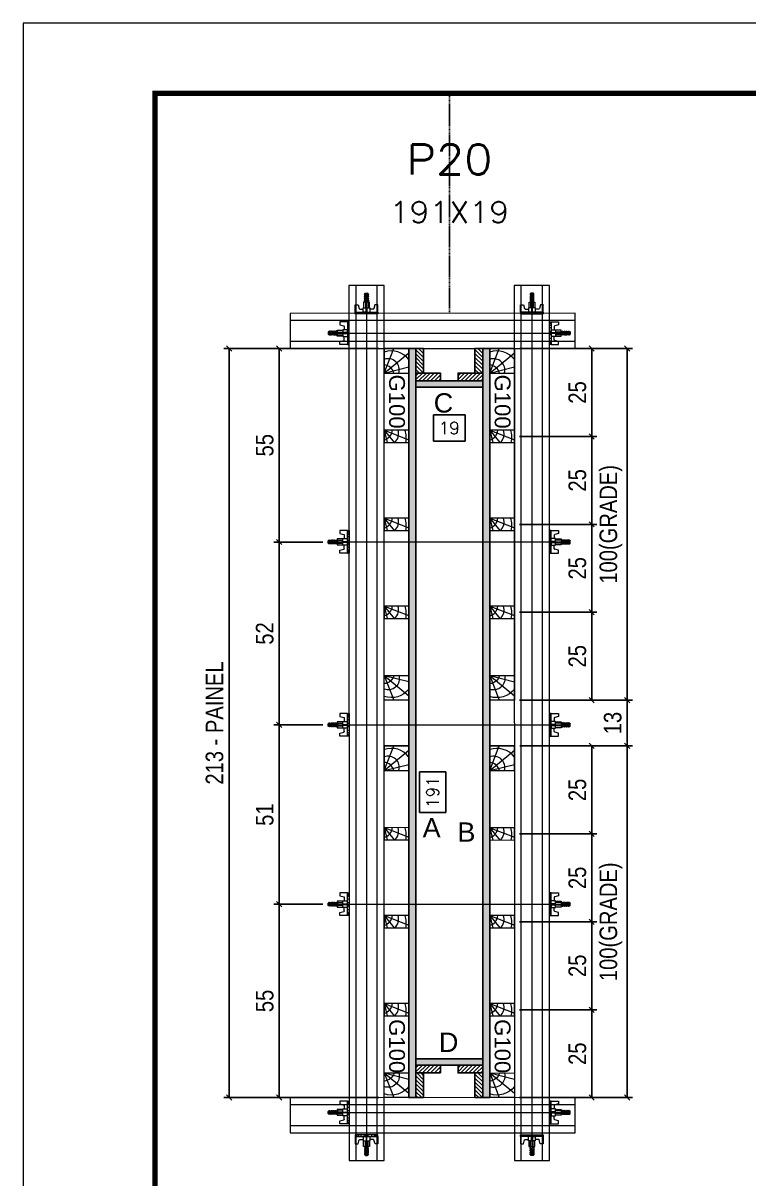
# Model space of a CAD drawing. Header units: millimetres. Extents: x 787 to 8287, y -592 to 17063.
# Drawn here: x 1425 to 1838, y 5544 to 6201 of the extents above; entities that cross this region are included whole.
import ezdxf
from ezdxf.enums import TextEntityAlignment as Align

# ---------------------------------------------------------------- set-up
doc = ezdxf.new("R2010")
doc.units = ezdxf.units.MM
doc.linetypes.add('DASHED', pattern=[0.75, 0.5, -0.25])
doc.linetypes.add('HIDDEN', pattern=[0.375, 0.25, -0.125])
for name, color, linetype in [('CHAPA', 1, 'Continuous'), ('Cota Seção (2x)', 241, 'Continuous'), ('SARRAFO', 251, 'Continuous'), ('Texto de Titulo', 7, 'Continuous'), ('Texto Qtd Sarr', 242, 'Continuous'), ('TEXTO_GERAL', 7, 'Continuous')]:
    doc.layers.add(name, color=color, linetype=linetype)
for name, color, linetype, lineweight in [('Folhas', 255, 'Continuous', 9), ('Hachura', 251, 'Continuous', 9), ('Madeira', 126, 'Continuous', 18), ('Perfil Metálico', 224, 'Continuous', 18), ('SARRAFO DE PRESSAO', 251, 'DASHED', 9), ('Texto Seção', 7, 'Continuous', 15)]:
    doc.layers.add(name, color=color, linetype=linetype, lineweight=lineweight)
doc.styles.add('ARIAL', font='arial.ttf')
doc.styles.add('COTA TECNICA 2X', font='techl___.ttf', dxfattribs={"height": 10})
doc.styles.add('ROMANS', font='romans.shx')
doc.styles.add('SANSSERIF', font='sas_____.pfb')
doc.dimstyles.new('SECAO PILAR', dxfattribs={"dimtxt": 10, "dimasz": 3, "dimexe": 3, "dimexo": 3, "dimgap": 3, "dimtad": 1, "dimdec": 1, "dimlfac": 0.5, "dimzin": 12, "dimdsep": 46, "dimtxsty": 'COTA TECNICA 2X', "dimblk1": 'OBLIQUE', "dimblk2": 'OBLIQUE', "dimsah": 1, "dimcen": 0.9, "dimclrd": 256, "dimclre": 256, "dimclrt": 256, "dimadec": 1, "dimazin": 3, "dimtfac": 1, "dimtdec": 1, "dimtmove": 0, "dimatfit": 3, "dimfxl": 0, "dimtolj": 1, "dimtzin": 12, "dimarcsym": 0})
doc.dimstyles.new('SECÇÃO 2', dxfattribs={"dimtxt": 7, "dimasz": 6, "dimexe": 0.18, "dimexo": 2, "dimgap": -4, "dimtad": 3, "dimdec": 1, "dimlfac": 0.5, "dimzin": 12, "dimdsep": 46, "dimtxsty": 'ROMANS', "dimblk": 'ARCHTICK', "dimcen": 0.09, "dimse1": 1, "dimse2": 1, "dimsd1": 1, "dimsd2": 1, "dimclrd": 180, "dimclre": 5, "dimclrt": 1, "dimadec": 0, "dimazin": 3, "dimtfac": 1, "dimtdec": 1, "dimtofl": 0, "dimtmove": 0, "dimatfit": 3, "dimldrblk": 'ARCHTICK', "dimfxl": 0, "dimtolj": 1, "dimtzin": 0, "dimarcsym": 0})
pattern_1 = [(135, (-21242.7318, 15140.2134), (-1.12253202, -1.12253202), [])]

# ---------------------------------------------------------------- blocks, each defined once
blk = doc.blocks.new('9999999999')
at = {"layer": 'Folhas'}
blk.add_lwpolyline([(98138.98, 34190.21), (99623.98, 34190.21), (99623.98, 35240.21), (98138.98, 35240.21)], close=True, dxfattribs=at)
at = {"layer": 'Folhas', "color": 30, "const_width": 3}
blk.add_lwpolyline([(98213.98, 34230.21), (99583.98, 34230.21), (99583.98, 35200.21), (98213.98, 35200.21)], close=True, dxfattribs=at)
blk = doc.blocks.new('*D92')
at = {"layer": 'Cota Seção (2x)', "color": 180, "lineweight": -2}
for p, q in [((1676.64, 5978.58), (1658.64, 5978.58)), ((1658.64, 5978.58), (1658.64, 5963.58)), ((1676.64, 5963.58), (1676.64, 5978.58)), ((1658.64, 5963.58), (1676.64, 5963.58))]:
    blk.add_line(p, q, dxfattribs=at)
at = {"layer": 'Defpoints', "color": 0}
for p in [(1648.68, 5976.94), (1686.68, 5976.94), (1648.68, 5959.58)]:
    blk.add_point(p, dxfattribs=at)
at = {"layer": 'Cota Seção (2x)', "color": 1, "insert": (1667.64, 5971.08), "char_height": 7, "attachment_point": 5, "style": 'ROMANS'}
blk.add_mtext('\\A1;19', dxfattribs=at)
blk = doc.blocks.new('_ArchTick')
at = {"color": 0, "linetype": 'ByBlock', "const_width": 0.15}
blk.add_lwpolyline([(-0.5, -0.5), (0.5, 0.5)], dxfattribs=at)
blk = doc.blocks.new('*D93')
at = {"layer": 'Cota Seção (2x)', "color": 180, "lineweight": -2}
for p, q in [((1665.71, 5775.46), (1650.71, 5775.46)), ((1650.71, 5775.46), (1650.71, 5752.46)), ((1665.71, 5752.46), (1665.71, 5775.46)), ((1650.71, 5752.46), (1665.71, 5752.46))]:
    blk.add_line(p, q, dxfattribs=at)
at = {"layer": 'Defpoints', "color": 0}
for p in [(1648.68, 5994.26), (1648.68, 5612.26), (1669.71, 5612.26)]:
    blk.add_point(p, dxfattribs=at)
at = {"layer": 'Cota Seção (2x)', "color": 1, "insert": (1658.21, 5763.96), "char_height": 7, "attachment_point": 5, "rotation": 90, "style": 'ROMANS'}
blk.add_mtext('\\A1;191', dxfattribs=at)
blk = doc.blocks.new('_Oblique')
at = {"color": 0, "linetype": 'ByBlock', "lineweight": -2}
blk.add_line((-0.5, -0.5), (0.5, 0.5), dxfattribs=at)
blk = doc.blocks.new('*D94')
at = {"layer": 'Cota Seção (2x)', "lineweight": -2}
for p, q in [((1627.69, 6016.26), (1539.52, 6016.26)), ((1542.52, 6016.26), (1542.52, 5590.26)), ((1627.73, 5590.26), (1539.52, 5590.26))]:
    blk.add_line(p, q, dxfattribs=at)
at = {"layer": 'Defpoints', "color": 0}
for p in [(1630.69, 6016.26), (1542.52, 5590.26), (1630.73, 5590.26)]:
    blk.add_point(p, dxfattribs=at)
at = {"layer": 'Cota Seção (2x)', "lineweight": -2, "xscale": 3, "yscale": 3, "zscale": 3}
for p, rotation in [((1542.52, 6016.26), 90), ((1542.52, 5590.26), 270)]:
    blk.add_blockref('_Oblique', p, dxfattribs=dict(at, rotation=rotation))
at = {"layer": 'Cota Seção (2x)', "insert": (1534.3, 5803.26), "char_height": 10, "attachment_point": 5, "rotation": 90, "style": 'COTA TECNICA 2X'}
blk.add_mtext('\\A1;213 - PAINEL', dxfattribs=at)
blk = doc.blocks.new('*D95')
at = {"layer": 'Cota Seção (2x)', "lineweight": -2}
for p, q in [((1627.68, 6016.26), (1567.94, 6016.26)), ((1570.94, 6016.26), (1570.94, 5906.19)), ((1595.91, 5906.19), (1567.94, 5906.19))]:
    blk.add_line(p, q, dxfattribs=at)
at = {"layer": 'Defpoints', "color": 0}
for p in [(1630.68, 6016.26), (1570.94, 5906.19), (1598.91, 5906.19)]:
    blk.add_point(p, dxfattribs=at)
at = {"layer": 'Cota Seção (2x)', "lineweight": -2, "xscale": 3, "yscale": 3, "zscale": 3}
for p, rotation in [((1570.94, 6016.26), 90), ((1570.94, 5906.19), 270)]:
    blk.add_blockref('_Oblique', p, dxfattribs=dict(at, rotation=rotation))
at = {"layer": 'Cota Seção (2x)', "insert": (1562.83, 5961.23), "char_height": 10, "attachment_point": 5, "rotation": 90, "style": 'COTA TECNICA 2X'}
blk.add_mtext('\\A1;55', dxfattribs=at)
blk = doc.blocks.new('*D96')
at = {"layer": 'Cota Seção (2x)', "lineweight": -2}
for p, q in [((1595.91, 5700.19), (1567.94, 5700.19)), ((1570.94, 5700.19), (1570.94, 5590.26)), ((1627.68, 5590.26), (1567.94, 5590.26))]:
    blk.add_line(p, q, dxfattribs=at)
at = {"layer": 'Defpoints', "color": 0}
for p in [(1598.91, 5700.19), (1570.94, 5590.26), (1630.68, 5590.26)]:
    blk.add_point(p, dxfattribs=at)
at = {"layer": 'Cota Seção (2x)', "lineweight": -2, "xscale": 3, "yscale": 3, "zscale": 3}
for p, rotation in [((1570.94, 5700.19), 90), ((1570.94, 5590.26), 270)]:
    blk.add_blockref('_Oblique', p, dxfattribs=dict(at, rotation=rotation))
at = {"layer": 'Cota Seção (2x)', "insert": (1562.83, 5645.23), "char_height": 10, "attachment_point": 5, "rotation": 90, "style": 'COTA TECNICA 2X'}
blk.add_mtext('\\A1;55', dxfattribs=at)
blk = doc.blocks.new('titulo1')
at = {"layer": 'Defpoints', "color": 252, "linetype": 'HIDDEN', "ltscale": 2}
blk.add_line((0, 0), (0, 125), dxfattribs=at)
at = {"layer": 'Defpoints', "style": 'ROMANS', "oblique": 15}
blk.add_attdef('FOLHA', text='', height=10, dxfattribs=at).set_placement((0, 15.58), align=Align.MIDDLE_CENTER)
at = {"layer": 'Texto Qtd Sarr', "color": 3, "style": 'ROMANS', "oblique": 15}
for tag, height, p in [('TITULO', 17, (0, 71.45)), ('SEÇÃO', 12, (0, 41.55))]:
    blk.add_attdef(tag, text='', height=height, dxfattribs=at).set_placement(p, align=Align.MIDDLE_CENTER)
blk = doc.blocks.new('C')
at = {"layer": 'Hachura', "color": 0}
for p, q in [((0, 3.22), (0, -3.22)), ((0.45, 3.22), (0, 3.22)), ((0.46, 3.16), (0, 3.16)), ((0.46, 3.05), (0, 3.05)), ((0.46, 2.88), (0, 2.88)), ((0, 2.75), (0, -1.16)), ((0.46, 2.65), (0, 2.65)), ((0.46, 2.23), (0, 2.23)), ((0.46, 1.51), (0, 1.51)), ((0.39, 0.49), (0.17, 0.49)), ((0.45, -3.23), (0.45, 3.22)), ((0.45, 3.22), (2.58, 3.22)), ((1.74, 0.97), (0.45, 0.97)), ((1.45, 0.1), (0.45, 0.1)), ((1.35, 1.94), (1.35, 0.96)), ((2.58, 2.39), (1.47, 2.09)), ((1.74, -0.97), (1.74, 0.97)), ((1.74, 0.97), (1.74, 0.84)), ((1.74, 0.97), (1.74, 0.84)), ((1.74, 0.84), (3.35, 0.84)), ((3.35, 0.45), (1.74, 0.45)), ((2.58, 3.22), (2.58, 2.39)), ((3.32, 0.84), (3.32, -0.84)), ((3.35, 0.84), (3.35, -0.84)), ((3.68, 0.45), (3.35, 0.45)), ((3.84, -0.52), (3.35, 0.45)), ((3.35, 0.06), (3.67, -0.57)), ((3.68, 0.45), (4.16, -0.52)), ((3.72, 0.5), (4.25, -0.57)), ((4.37, -0.55), (3.83, 0.53)), ((4.15, 0.45), (3.93, 0.45)), ((4.42, -0.52), (3.93, 0.45)), ((4.15, 0.45), (4.26, 0.45)), ((4.26, 0.45), (4.74, -0.52)), ((4.3, 0.5), (4.83, -0.57)), ((4.95, -0.55), (4.41, 0.53)), ((4.51, 0.45), (4.84, 0.45)), ((5, -0.52), (4.51, 0.45)), ((4.84, 0.45), (5.32, -0.52)), ((4.88, 0.5), (5.41, -0.57)), ((5.53, -0.55), (4.99, 0.53)), ((5.58, -0.52), (5.09, 0.45)), ((5.42, 0.45), (5.09, 0.45)), ((5.58, -0.52), (5.09, 0.45)), ((5.42, 0.45), (5.74, -0.19)), ((5.46, 0.5), (5.74, -0.07)), ((5.74, 0.19), (5.57, 0.53)), ((5.74, 0.32), (5.68, 0.45)), ((5.68, 0.45), (5.74, 0.45)), ((5.74, 0.45), (5.9, 0.29)), ((5.74, 0.45), (5.74, -0.52)), ((5.9, -0.36), (5.9, 0.29)), ((0.45, 0), (0, 0)), ((0.46, -1.52), (0, -1.52)), ((0.46, -2.23), (0, -2.23)), ((0.46, -2.65), (0, -2.65)), ((0.46, -2.88), (0, -2.88)), ((0.46, -3.05), (0, -3.05)), ((0.46, -3.16), (0, -3.16)), ((0, -3.22), (2.57, -3.22)), ((0.08, -0.48), (0.29, -0.48)), ((0.29, -0.48), (0.4, -0.48)), ((0.45, 0), (0.45, -0.97)), ((0.45, -0.16), (1.45, -0.16)), ((0.45, -0.65), (0.45, -0.32)), ((0.45, -3.23), (0.45, -0.65)), ((0.45, -0.97), (1.74, -0.97)), ((1.35, -1.94), (1.35, -0.97)), ((2.58, -2.39), (1.47, -2.1)), ((3.35, -0.32), (1.74, -0.32)), ((3.35, -0.84), (1.74, -0.84)), ((2.58, -3.23), (2.58, -2.39)), ((3.35, -0.07), (3.58, -0.52)), ((3.35, -0.52), (3.58, -0.52)), ((3.84, -0.52), (4.16, -0.52)), ((4.42, -0.52), (4.74, -0.52)), ((4.63, -0.52), (4.74, -0.52)), ((5, -0.52), (5.32, -0.52)), ((5.58, -0.52), (5.74, -0.52)), ((5.74, -0.52), (5.9, -0.36)), ((5.74, -0.52), (5.74, -0.52))]:
    blk.add_line(p, q, dxfattribs=at)
for centre, radius, start, end in [((1.52, 1.94), 0.161, 104.7436, 180), ((1.44, -0.03), 0.129, 272.695, 87.305), ((3.81, 0.39), 0.143, 25.5688, 154.4312), ((4.39, 0.39), 0.143, 25.5688, 154.4312), ((4.97, 0.39), 0.143, 25.5688, 154.4312), ((5.55, 0.39), 0.143, 25.5688, 154.4312), ((0.17, -0.37), 0.174, 221.744, 317.8592), ((1.52, -1.94), 0.161, 180, 255.2564), ((3.71, -0.4), 0.174, 222.1408, 318.256), ((4.29, -0.4), 0.174, 222.1408, 318.256), ((4.87, -0.4), 0.174, 222.1408, 318.256), ((5.45, -0.4), 0.174, 222.1408, 318.256), ((5.61, -0.4), 0.174, 317.8592, 318.256)]:
    blk.add_arc(centre, radius, start, end, dxfattribs=at)
blk = doc.blocks.new('*D1144')
at = {"layer": 'Cota Seção (2x)', "lineweight": -2}
for p, q in [((1595.91, 5802.19), (1567.94, 5802.19)), ((1570.94, 5802.19), (1570.94, 5700.19)), ((1595.91, 5700.19), (1567.94, 5700.19))]:
    blk.add_line(p, q, dxfattribs=at)
at = {"layer": 'Defpoints', "color": 0}
for p in [(1598.91, 5802.19), (1570.94, 5700.19), (1598.91, 5700.19)]:
    blk.add_point(p, dxfattribs=at)
at = {"layer": 'Cota Seção (2x)', "lineweight": -2, "xscale": 3, "yscale": 3, "zscale": 3}
for p, rotation in [((1570.94, 5802.19), 90), ((1570.94, 5700.19), 270)]:
    blk.add_blockref('_Oblique', p, dxfattribs=dict(at, rotation=rotation))
at = {"layer": 'Cota Seção (2x)', "insert": (1562.83, 5751.19), "char_height": 10, "attachment_point": 5, "rotation": 90, "style": 'COTA TECNICA 2X'}
blk.add_mtext('\\A1;51', dxfattribs=at)
blk = doc.blocks.new('*D1145')
at = {"layer": 'Cota Seção (2x)', "lineweight": -2}
for p, q in [((1595.91, 5906.19), (1567.94, 5906.19)), ((1570.94, 5906.19), (1570.94, 5802.19)), ((1595.91, 5802.19), (1567.94, 5802.19))]:
    blk.add_line(p, q, dxfattribs=at)
at = {"layer": 'Defpoints', "color": 0}
for p in [(1598.91, 5906.19), (1570.94, 5802.19), (1598.91, 5802.19)]:
    blk.add_point(p, dxfattribs=at)
at = {"layer": 'Cota Seção (2x)', "lineweight": -2, "xscale": 3, "yscale": 3, "zscale": 3}
for p, rotation in [((1570.94, 5906.19), 90), ((1570.94, 5802.19), 270)]:
    blk.add_blockref('_Oblique', p, dxfattribs=dict(at, rotation=rotation))
at = {"layer": 'Cota Seção (2x)', "insert": (1562.83, 5854.19), "char_height": 10, "attachment_point": 5, "rotation": 90, "style": 'COTA TECNICA 2X'}
blk.add_mtext('\\A1;52', dxfattribs=at)
blk = doc.blocks.new('PONTALETE')
at = {"layer": 'Madeira'}
for q in [(2.71, 7), (7, 5.76), (7, 1.74)]:
    blk.add_line((0, 0), q, dxfattribs=at)
blk.add_lwpolyline([(0, 0), (7, 0), (7, 7), (0, 7)], close=True, dxfattribs=at)
for centre, radius, start, end in [((2.04, 0.06), 6.23, 37.2818, 109.0913), ((1.09, 0.9), 3.19, 343.603, 109.9847), ((-0.21, -0.78), 3.09, 14.6322, 86.0383)]:
    blk.add_arc(centre, radius, start, end, dxfattribs=at)
blk = doc.blocks.new('MEIO PONTALETE')
at = {"layer": 'Madeira'}
for q in [(2.71, 7), (3.5, 2.88), (3.5, 0.87)]:
    blk.add_line((0, 0), q, dxfattribs=at)
blk.add_lwpolyline([(0, 0), (3.5, 0), (3.5, 7), (0, 7)], close=True, dxfattribs=at)
for centre, radius, start, end in [((2.04, 0.06), 6.23, 76.4499, 109.0913), ((1.09, 0.9), 3.19, 40.9063, 109.9847), ((-0.21, -0.78), 3.09, 14.6322, 86.0383)]:
    blk.add_arc(centre, radius, start, end, dxfattribs=at)
blk = doc.blocks.new('*D76')
at = {"layer": 'Cota Seção (2x)', "lineweight": -2}
for p, q in [((1707.69, 5790.24), (1751.62, 5790.24)), ((1748.62, 5790.24), (1748.62, 5740.24)), ((1707.68, 5740.24), (1751.62, 5740.24))]:
    blk.add_line(p, q, dxfattribs=at)
at = {"layer": 'Defpoints', "color": 0}
for p in [(1704.69, 5790.24), (1704.68, 5740.24), (1748.62, 5740.24)]:
    blk.add_point(p, dxfattribs=at)
at = {"layer": 'Cota Seção (2x)', "lineweight": -2, "xscale": 3, "yscale": 3, "zscale": 3}
for p, rotation in [((1748.62, 5790.24), 90), ((1748.62, 5740.24), 270)]:
    blk.add_blockref('_Oblique', p, dxfattribs=dict(at, rotation=rotation))
at = {"layer": 'Cota Seção (2x)', "insert": (1740.51, 5765.24), "char_height": 10, "attachment_point": 5, "rotation": 90, "style": 'COTA TECNICA 2X'}
blk.add_mtext('\\A1;25', dxfattribs=at)
blk = doc.blocks.new('*D77')
at = {"layer": 'Cota Seção (2x)', "lineweight": -2}
for p, q in [((1707.69, 5790.24), (1771.81, 5790.24)), ((1768.81, 5590.25), (1768.81, 5790.24)), ((1707.66, 5590.25), (1771.81, 5590.25))]:
    blk.add_line(p, q, dxfattribs=at)
at = {"layer": 'Defpoints', "color": 0}
for p in [(1704.69, 5790.24), (1768.81, 5790.24), (1704.66, 5590.25)]:
    blk.add_point(p, dxfattribs=at)
at = {"layer": 'Cota Seção (2x)', "lineweight": -2, "xscale": 3, "yscale": 3, "zscale": 3}
for p, rotation in [((1768.81, 5790.24), 90), ((1768.81, 5590.25), 270)]:
    blk.add_blockref('_Oblique', p, dxfattribs=dict(at, rotation=rotation))
at = {"layer": 'Cota Seção (2x)', "insert": (1759.59, 5690.24), "char_height": 10, "attachment_point": 5, "rotation": 90, "style": 'COTA TECNICA 2X'}
blk.add_mtext('\\A1;100(GRADE)', dxfattribs=at)
blk = doc.blocks.new('*D1146')
at = {"layer": 'Cota Seção (2x)', "lineweight": -2}
for p, q in [((1707.68, 5740.24), (1751.62, 5740.24)), ((1748.62, 5740.24), (1748.62, 5690.24)), ((1707.68, 5690.24), (1751.62, 5690.24))]:
    blk.add_line(p, q, dxfattribs=at)
at = {"layer": 'Defpoints', "color": 0}
for p in [(1704.68, 5740.24), (1704.68, 5690.24), (1748.62, 5690.24)]:
    blk.add_point(p, dxfattribs=at)
at = {"layer": 'Cota Seção (2x)', "lineweight": -2, "xscale": 3, "yscale": 3, "zscale": 3}
for p, rotation in [((1748.62, 5740.24), 90), ((1748.62, 5690.24), 270)]:
    blk.add_blockref('_Oblique', p, dxfattribs=dict(at, rotation=rotation))
at = {"layer": 'Cota Seção (2x)', "insert": (1740.51, 5715.24), "char_height": 10, "attachment_point": 5, "rotation": 90, "style": 'COTA TECNICA 2X'}
blk.add_mtext('\\A1;25', dxfattribs=at)
blk = doc.blocks.new('*D1147')
at = {"layer": 'Cota Seção (2x)', "lineweight": -2}
for p, q in [((1707.68, 5690.24), (1751.62, 5690.24)), ((1748.62, 5690.24), (1748.62, 5640.24)), ((1707.68, 5640.24), (1751.62, 5640.24))]:
    blk.add_line(p, q, dxfattribs=at)
at = {"layer": 'Defpoints', "color": 0}
for p in [(1704.68, 5690.24), (1704.68, 5640.24), (1748.62, 5640.24)]:
    blk.add_point(p, dxfattribs=at)
at = {"layer": 'Cota Seção (2x)', "lineweight": -2, "xscale": 3, "yscale": 3, "zscale": 3}
for p, rotation in [((1748.62, 5690.24), 90), ((1748.62, 5640.24), 270)]:
    blk.add_blockref('_Oblique', p, dxfattribs=dict(at, rotation=rotation))
at = {"layer": 'Cota Seção (2x)', "insert": (1740.51, 5665.24), "char_height": 10, "attachment_point": 5, "rotation": 90, "style": 'COTA TECNICA 2X'}
blk.add_mtext('\\A1;25', dxfattribs=at)
blk = doc.blocks.new('*D1148')
at = {"layer": 'Cota Seção (2x)', "lineweight": -2}
for p, q in [((1707.68, 5640.24), (1751.62, 5640.24)), ((1748.62, 5640.24), (1748.62, 5590.25)), ((1707.68, 5590.25), (1751.62, 5590.25))]:
    blk.add_line(p, q, dxfattribs=at)
at = {"layer": 'Defpoints', "color": 0}
for p in [(1704.68, 5640.24), (1704.68, 5590.25), (1748.62, 5590.25)]:
    blk.add_point(p, dxfattribs=at)
at = {"layer": 'Cota Seção (2x)', "lineweight": -2, "xscale": 3, "yscale": 3, "zscale": 3}
for p, rotation in [((1748.62, 5640.24), 90), ((1748.62, 5590.25), 270)]:
    blk.add_blockref('_Oblique', p, dxfattribs=dict(at, rotation=rotation))
at = {"layer": 'Cota Seção (2x)', "insert": (1740.51, 5615.24), "char_height": 10, "attachment_point": 5, "rotation": 90, "style": 'COTA TECNICA 2X'}
blk.add_mtext('\\A1;25', dxfattribs=at)
blk = doc.blocks.new('*D78')
at = {"layer": 'Cota Seção (2x)', "lineweight": -2}
for p, q in [((1707.69, 6016.25), (1751.62, 6016.25)), ((1748.62, 6016.25), (1748.62, 5966.25)), ((1707.68, 5966.25), (1751.62, 5966.25))]:
    blk.add_line(p, q, dxfattribs=at)
at = {"layer": 'Defpoints', "color": 0}
for p in [(1704.69, 6016.25), (1704.68, 5966.25), (1748.62, 5966.25)]:
    blk.add_point(p, dxfattribs=at)
at = {"layer": 'Cota Seção (2x)', "lineweight": -2, "xscale": 3, "yscale": 3, "zscale": 3}
for p, rotation in [((1748.62, 6016.25), 90), ((1748.62, 5966.25), 270)]:
    blk.add_blockref('_Oblique', p, dxfattribs=dict(at, rotation=rotation))
at = {"layer": 'Cota Seção (2x)', "insert": (1740.51, 5991.25), "char_height": 10, "attachment_point": 5, "rotation": 90, "style": 'COTA TECNICA 2X'}
blk.add_mtext('\\A1;25', dxfattribs=at)
blk = doc.blocks.new('*D79')
at = {"layer": 'Cota Seção (2x)', "lineweight": -2}
for p, q in [((1707.69, 6016.25), (1771.81, 6016.25)), ((1768.81, 5816.25), (1768.81, 6016.25)), ((1707.66, 5816.25), (1771.81, 5816.25))]:
    blk.add_line(p, q, dxfattribs=at)
at = {"layer": 'Defpoints', "color": 0}
for p in [(1704.69, 6016.25), (1768.81, 6016.25), (1704.66, 5816.25)]:
    blk.add_point(p, dxfattribs=at)
at = {"layer": 'Cota Seção (2x)', "lineweight": -2, "xscale": 3, "yscale": 3, "zscale": 3}
for p, rotation in [((1768.81, 6016.25), 90), ((1768.81, 5816.25), 270)]:
    blk.add_blockref('_Oblique', p, dxfattribs=dict(at, rotation=rotation))
at = {"layer": 'Cota Seção (2x)', "insert": (1759.59, 5916.25), "char_height": 10, "attachment_point": 5, "rotation": 90, "style": 'COTA TECNICA 2X'}
blk.add_mtext('\\A1;100(GRADE)', dxfattribs=at)
blk = doc.blocks.new('*D1149')
at = {"layer": 'Cota Seção (2x)', "lineweight": -2}
for p, q in [((1707.68, 5966.25), (1751.62, 5966.25)), ((1748.62, 5966.25), (1748.62, 5916.25)), ((1707.68, 5916.25), (1751.62, 5916.25))]:
    blk.add_line(p, q, dxfattribs=at)
at = {"layer": 'Defpoints', "color": 0}
for p in [(1704.68, 5966.25), (1704.68, 5916.25), (1748.62, 5916.25)]:
    blk.add_point(p, dxfattribs=at)
at = {"layer": 'Cota Seção (2x)', "lineweight": -2, "xscale": 3, "yscale": 3, "zscale": 3}
for p, rotation in [((1748.62, 5966.25), 90), ((1748.62, 5916.25), 270)]:
    blk.add_blockref('_Oblique', p, dxfattribs=dict(at, rotation=rotation))
at = {"layer": 'Cota Seção (2x)', "insert": (1740.51, 5941.25), "char_height": 10, "attachment_point": 5, "rotation": 90, "style": 'COTA TECNICA 2X'}
blk.add_mtext('\\A1;25', dxfattribs=at)
blk = doc.blocks.new('*D1150')
at = {"layer": 'Cota Seção (2x)', "lineweight": -2}
for p, q in [((1707.68, 5916.25), (1751.62, 5916.25)), ((1748.62, 5916.25), (1748.62, 5866.25)), ((1707.68, 5866.25), (1751.62, 5866.25))]:
    blk.add_line(p, q, dxfattribs=at)
at = {"layer": 'Defpoints', "color": 0}
for p in [(1704.68, 5916.25), (1704.68, 5866.25), (1748.62, 5866.25)]:
    blk.add_point(p, dxfattribs=at)
at = {"layer": 'Cota Seção (2x)', "lineweight": -2, "xscale": 3, "yscale": 3, "zscale": 3}
for p, rotation in [((1748.62, 5916.25), 90), ((1748.62, 5866.25), 270)]:
    blk.add_blockref('_Oblique', p, dxfattribs=dict(at, rotation=rotation))
at = {"layer": 'Cota Seção (2x)', "insert": (1740.51, 5891.25), "char_height": 10, "attachment_point": 5, "rotation": 90, "style": 'COTA TECNICA 2X'}
blk.add_mtext('\\A1;25', dxfattribs=at)
blk = doc.blocks.new('*D1151')
at = {"layer": 'Cota Seção (2x)', "lineweight": -2}
for p, q in [((1707.68, 5866.25), (1751.62, 5866.25)), ((1748.62, 5866.25), (1748.62, 5816.25)), ((1707.68, 5816.25), (1751.62, 5816.25))]:
    blk.add_line(p, q, dxfattribs=at)
at = {"layer": 'Defpoints', "color": 0}
for p in [(1704.68, 5866.25), (1704.68, 5816.25), (1748.62, 5816.25)]:
    blk.add_point(p, dxfattribs=at)
at = {"layer": 'Cota Seção (2x)', "lineweight": -2, "xscale": 3, "yscale": 3, "zscale": 3}
for p, rotation in [((1748.62, 5866.25), 90), ((1748.62, 5816.25), 270)]:
    blk.add_blockref('_Oblique', p, dxfattribs=dict(at, rotation=rotation))
at = {"layer": 'Cota Seção (2x)', "insert": (1740.51, 5841.25), "char_height": 10, "attachment_point": 5, "rotation": 90, "style": 'COTA TECNICA 2X'}
blk.add_mtext('\\A1;25', dxfattribs=at)
blk = doc.blocks.new('*D1152')
at = {"layer": 'Cota Seção (2x)', "lineweight": -2}
for p, q in [((1707.65, 5816.25), (1771.81, 5816.25)), ((1768.81, 5816.25), (1768.81, 5790.24)), ((1707.69, 5790.24), (1771.81, 5790.24))]:
    blk.add_line(p, q, dxfattribs=at)
at = {"layer": 'Defpoints', "color": 0}
for p in [(1704.65, 5816.25), (1704.69, 5790.24), (1768.81, 5790.24)]:
    blk.add_point(p, dxfattribs=at)
at = {"layer": 'Cota Seção (2x)', "lineweight": -2, "xscale": 3, "yscale": 3, "zscale": 3}
for p, rotation in [((1768.81, 5816.25), 90), ((1768.81, 5790.24), 270)]:
    blk.add_blockref('_Oblique', p, dxfattribs=dict(at, rotation=rotation))
at = {"layer": 'Cota Seção (2x)', "insert": (1760.59, 5803.25), "char_height": 10, "attachment_point": 5, "rotation": 90, "style": 'COTA TECNICA 2X'}
blk.add_mtext('\\A1;13', dxfattribs=at)

msp = doc.modelspace()

# ---------------------------------------------------------------- hatches: boundary and pattern name
at = {"layer": 'Hachura'}
h = msp.add_hatch(color=256, dxfattribs=at)
h.dxf.hatch_style = 1
h.paths.add_polyline_path([(1648.68, 5590.26), (1644.68, 5590.26), (1644.68, 6016.26), (1648.68, 6016.26)])
h = msp.add_hatch(dxfattribs=at)
h.set_pattern_fill('ANSI31', color=256, scale=0.5, angle=90, style=0)
h.set_pattern_definition(pattern_1)
h.paths.add_polyline_path([(1648.68, 6002.26), (1653.08, 6002.26), (1653.08, 6016.26), (1648.68, 6016.26)])
h = msp.add_hatch(dxfattribs=at)
h.set_pattern_fill('ANSI31', color=256, scale=0.5, angle=90, style=0)
h.set_pattern_definition(pattern_1)
h.paths.add_polyline_path([(1686.68, 6002.26), (1682.28, 6002.26), (1682.28, 6016.26), (1686.68, 6016.26)])
h = msp.add_hatch(color=256, dxfattribs=at)
h.dxf.hatch_style = 1
h.paths.add_polyline_path([(1686.68, 5590.26), (1690.68, 5590.26), (1690.68, 6016.26), (1686.68, 6016.26)])
h = msp.add_hatch(dxfattribs=at)
h.set_pattern_fill('ANSI31', color=256, scale=0.5, angle=180, style=0)
h.set_pattern_definition([(225, (-7840.2755, -16927.1466), (1.12253202, -1.12253202), [])])
h.paths.add_polyline_path([(1648.68, 6002.26), (1648.68, 5997.86), (1662.68, 5997.86), (1662.68, 6002.26)])
h = msp.add_hatch(dxfattribs=at)
h.set_pattern_fill('ANSI31', color=256, scale=0.5, angle=180, style=0)
h.set_pattern_definition([(225, (-7816.2755, -16927.1466), (1.12253202, -1.12253202), [])])
h.paths.add_polyline_path([(1672.68, 6002.26), (1672.68, 5997.86), (1686.68, 5997.86), (1686.68, 6002.26)])
h = msp.add_hatch(color=256, dxfattribs=at)
h.dxf.hatch_style = 1
h.paths.add_polyline_path([(1648.68, 5997.86), (1648.68, 5994.26), (1686.68, 5994.26), (1686.68, 5997.86)])
h = msp.add_hatch(color=256, dxfattribs=at)
h.dxf.hatch_style = 1
h.paths.add_polyline_path([(1648.68, 5612.26), (1648.68, 5608.66), (1686.68, 5608.66), (1686.68, 5612.26)])
h = msp.add_hatch(dxfattribs=at)
h.set_pattern_fill('ANSI31', color=256, scale=0.5, angle=180, style=0)
h.set_pattern_definition([(225, (-7840.2755, -17320.7466), (1.12253202, -1.12253202), [])])
h.paths.add_polyline_path([(1648.68, 5608.66), (1648.68, 5604.26), (1662.68, 5604.26), (1662.68, 5608.66)])
h = msp.add_hatch(dxfattribs=at)
h.set_pattern_fill('ANSI31', color=256, scale=0.5, angle=180, style=0)
h.set_pattern_definition([(225, (-7816.2755, -17320.7466), (1.12253202, -1.12253202), [])])
h.paths.add_polyline_path([(1672.68, 5608.66), (1672.68, 5604.26), (1686.68, 5604.26), (1686.68, 5608.66)])
h = msp.add_hatch(dxfattribs=at)
h.set_pattern_fill('ANSI31', color=256, scale=0.5, angle=90, style=0)
h.set_pattern_definition([(135, (-21242.7318, 15093.2134), (-1.12253202, -1.12253202), [])])
h.paths.add_polyline_path([(1648.68, 5604.26), (1653.08, 5604.26), (1653.08, 5590.26), (1648.68, 5590.26)])
h = msp.add_hatch(dxfattribs=at)
h.set_pattern_fill('ANSI31', color=256, scale=0.5, angle=90, style=0)
h.set_pattern_definition([(135, (-21242.7318, 14728.2134), (-1.12253202, -1.12253202), [])])
h.paths.add_polyline_path([(1686.68, 5590.26), (1682.28, 5590.26), (1682.28, 5604.26), (1686.68, 5604.26)])

# ---------------------------------------------------------------- linework, layer by layer
at = {"layer": 'CHAPA'}
for points in [[(1648.68, 5590.26), (1644.68, 5590.26), (1644.68, 6016.26), (1648.68, 6016.26)], [(1686.68, 5590.26), (1690.68, 5590.26), (1690.68, 6016.26), (1686.68, 6016.26)], [(1648.68, 5997.86), (1648.68, 5994.26), (1686.68, 5994.26), (1686.68, 5997.86)], [(1648.68, 5612.26), (1648.68, 5608.66), (1686.68, 5608.66), (1686.68, 5612.26)]]:
    msp.add_lwpolyline(points, close=True, dxfattribs=at)
at = {"layer": 'Hachura'}
for p, q in [((1620.68, 6046.75), (1620.69, 5562.11)), ((1714.68, 6046.75), (1714.66, 5562.11)), ((1599.91, 6024.95), (1731.65, 6024.95)), ((1599.91, 5906.26), (1731.65, 5906.26)), ((1599.91, 5802.26), (1731.65, 5802.26)), ((1599.91, 5700.26), (1731.65, 5700.26)), ((1599.91, 5581.87), (1731.65, 5581.87))]:
    msp.add_line(p, q, dxfattribs=at)
at = {"layer": 'Madeira'}
for points in [[(1630.69, 6016.28), (1644.69, 6016.26), (1644.69, 5816.27), (1630.69, 5816.28)], [(1690.68, 6016.26), (1704.68, 6016.25), (1704.68, 5816.25), (1690.68, 5816.27)], [(1630.69, 5790.27), (1644.69, 5790.25), (1644.69, 5590.26), (1630.69, 5590.28)], [(1690.68, 5790.25), (1704.68, 5790.24), (1704.68, 5590.25), (1690.68, 5590.26)]]:
    msp.add_lwpolyline(points, close=True, dxfattribs=at)
at = {"layer": 'Perfil Metálico'}
for p, q in [((1614.68, 5554.54), (1614.68, 6051.98)), ((1626.68, 5554.54), (1626.68, 6051.98)), ((1708.62, 5554.54), (1708.62, 6051.98)), ((1720.62, 5554.54), (1720.62, 6051.98)), ((1739.28, 6032.23), (1577.18, 6032.23)), ((1739.28, 6020.23), (1577.18, 6020.23)), ((1739.28, 5586.22), (1577.18, 5586.22)), ((1739.28, 5574.22), (1577.18, 5574.22))]:
    msp.add_line(p, q, dxfattribs=at)
for points in [[(1630.68, 6051.98), (1610.68, 6051.98), (1610.74, 5554.54), (1630.74, 5554.54)], [(1704.68, 5554.54), (1724.68, 5554.54), (1724.62, 6051.98), (1704.62, 6051.98)], [(1739.28, 6016.29), (1739.28, 6036.29), (1577.18, 6036.23), (1577.18, 6016.23)], [(1739.28, 5570.28), (1739.28, 5590.28), (1577.18, 5590.22), (1577.18, 5570.22)]]:
    msp.add_lwpolyline(points, close=True, dxfattribs=at)
at = {"layer": 'SARRAFO'}
for points in [[(1653.08, 6016.26), (1653.08, 6002.26), (1648.68, 6002.26), (1648.68, 6016.26)], [(1653.08, 6016.26), (1653.08, 6002.26), (1648.68, 6002.26), (1648.68, 6016.26)], [(1682.28, 6016.26), (1682.28, 6002.26), (1686.68, 6002.26), (1686.68, 6016.26)], [(1682.28, 6016.26), (1682.28, 6002.26), (1686.68, 6002.26), (1686.68, 6016.26)], [(1662.68, 5997.86), (1648.68, 5997.86), (1648.68, 6002.26), (1662.68, 6002.26)], [(1686.68, 5997.86), (1672.68, 5997.86), (1672.68, 6002.26), (1686.68, 6002.26)], [(1662.68, 5604.26), (1648.68, 5604.26), (1648.68, 5608.66), (1662.68, 5608.66)], [(1686.68, 5604.26), (1672.68, 5604.26), (1672.68, 5608.66), (1686.68, 5608.66)], [(1653.08, 5590.26), (1653.08, 5604.26), (1648.68, 5604.26), (1648.68, 5590.26)], [(1653.08, 5590.26), (1653.08, 5604.26), (1648.68, 5604.26), (1648.68, 5590.26)], [(1682.28, 5604.26), (1682.28, 5590.26), (1686.68, 5590.26), (1686.68, 5604.26)], [(1682.28, 5604.26), (1682.28, 5590.26), (1686.68, 5590.26), (1686.68, 5604.26)]]:
    msp.add_lwpolyline(points, close=True, dxfattribs=at)

# ---------------------------------------------------------------- block references
at = {"layer": 'Hachura', "linetype": 'Continuous', "yscale": 2, "zscale": 2}
for p, xscale, rotation in [((1620.68, 6035.95), -2, 270), ((1714.68, 6035.95), 2, 89.99999999999999), ((1610.71, 6024.95), 2, 180), ((1724.65, 6024.94), -2, 180), ((1620.7, 5569.11), 2, 270), ((1714.65, 5569.11), -2, 90)]:
    msp.add_blockref('C', p, dxfattribs=dict(at, xscale=xscale, rotation=rotation))
for p, xscale in [((1610.71, 5906.26), -2), ((1724.65, 5906.27), 2), ((1610.71, 5802.26), -2), ((1724.65, 5802.27), 2), ((1610.71, 5700.26), -2), ((1724.65, 5700.27), 2), ((1610.71, 5581.87), -2), ((1724.65, 5581.88), 2)]:
    msp.add_blockref('C', p, dxfattribs=dict(at, xscale=xscale))
at = {"layer": 'Madeira'}
for name, p, xscale, yscale, zscale, rotation in [('PONTALETE', (1630.69, 6002.28), 2, 2, 2, 359.9370893031033), ('PONTALETE', (1690.67, 6002.26), 2, 2, 2, 359.9370893031033), ('MEIO PONTALETE', (1630.69, 5969.78), 1.999999997962732, 1.999999997962732, 1.999999997962732, 269.9370893031033), ('MEIO PONTALETE', (1690.68, 5969.76), 1.999999997962732, 1.999999997962732, 1.999999997962732, 269.9370893031033), ('MEIO PONTALETE', (1630.69, 5919.78), 1.999999997962732, 1.999999997962732, 1.999999997962732, 269.9370893031033), ('MEIO PONTALETE', (1690.68, 5919.76), 1.999999997962732, 1.999999997962732, 1.999999997962732, 269.9370893031033), ('MEIO PONTALETE', (1630.69, 5869.78), 1.999999997962732, 1.999999997962732, 1.999999997962732, 269.9370893031033), ('MEIO PONTALETE', (1690.68, 5869.76), 1.999999997962732, 1.999999997962732, 1.999999997962732, 269.9370893031033), ('PONTALETE', (1630.71, 5830.28), -2, 2, 2, 179.9370893031033), ('PONTALETE', (1690.69, 5830.27), -2, 2, 2, 179.9370893031033), ('PONTALETE', (1630.69, 5776.27), 2, 2, 2, 359.9370893031033), ('PONTALETE', (1690.67, 5776.25), 2, 2, 2, 359.9370893031033), ('MEIO PONTALETE', (1630.69, 5743.77), 1.999999997962732, 1.999999997962732, 1.999999997962732, 269.9370893031033), ('MEIO PONTALETE', (1690.68, 5743.75), 1.999999997962732, 1.999999997962732, 1.999999997962732, 269.9370893031033), ('MEIO PONTALETE', (1630.69, 5693.77), 1.999999997962732, 1.999999997962732, 1.999999997962732, 269.9370893031033), ('MEIO PONTALETE', (1690.68, 5693.75), 1.999999997962732, 1.999999997962732, 1.999999997962732, 269.9370893031033), ('MEIO PONTALETE', (1630.69, 5643.77), 1.999999997962732, 1.999999997962732, 1.999999997962732, 269.9370893031033), ('MEIO PONTALETE', (1690.68, 5643.75), 1.999999997962732, 1.999999997962732, 1.999999997962732, 269.9370893031033), ('PONTALETE', (1630.71, 5604.28), -2, 2, 2, 179.9370893031033), ('PONTALETE', (1690.69, 5604.26), -2, 2, 2, 179.9370893031033)]:
    msp.add_blockref(name, p, dxfattribs=dict(at, xscale=xscale, yscale=yscale, zscale=zscale, rotation=rotation))
at = {"layer": 'SARRAFO DE PRESSAO', "color": 6, "linetype": 'ByBlock'}
msp.add_blockref('9999999999', (-96713.48, -29038.94), dxfattribs=at)
at = {"layer": 'Texto Seção'}
ref = msp.add_blockref('titulo1', (1667.74, 6036.27), dxfattribs=at)
ref.add_attrib('TITULO', 'P20', dxfattribs={"layer": 'Texto de Titulo', "color": 7, "height": 17, "style": 'ROMANS', "width": 1.1}).set_placement((1667.74, 6123.77), align=Align.MIDDLE_CENTER)
ref.add_attrib('SEÇÃO', '191X19', dxfattribs={"layer": 'Texto de Titulo', "color": 7, "height": 12, "style": 'ROMANS', "width": 1.1}).set_placement((1667.74, 6093.77), align=Align.MIDDLE_CENTER)

# ---------------------------------------------------------------- texts
at = {"layer": 'TEXTO_GERAL', "color": 0, "linetype": 'Continuous', "style": 'SANSSERIF'}
for p in [(1637.99, 6001.42), (1697.98, 6001.41), (1637.99, 5634.88), (1697.98, 5634.86)]:
    msp.add_text('G100', height=9, rotation=270, dxfattribs=at).set_placement(p, align=Align.MIDDLE_LEFT)
at = {"layer": 'TEXTO_GERAL', "style": 'ARIAL'}
for s, p in [('C', (1664.38, 5985.3)), ('A', (1657.66, 5743.71)), ('B', (1677.43, 5741.26)), ('D', (1667.32, 5621.73))]:
    msp.add_text(s, height=11, dxfattribs=at).set_placement(p, align=Align.MIDDLE_CENTER)

# ---------------------------------------------------------------- dimensions: what is measured, and where the dimension line sits
at = {"layer": 'Cota Seção (2x)', "color": 241}
for base, p1, p2, text, picture, middle in [((1542.52, 5590.26), (1630.69, 6016.26), (1630.73, 5590.26), '<> - PAINEL', '*D94', (1534.3, 5803.26)), ((1768.81, 6016.25), (1704.66, 5816.25), (1704.69, 6016.25), '<>(GRADE)', '*D79', (1759.59, 5916.25)), ((1768.81, 5790.24), (1704.66, 5590.25), (1704.69, 5790.24), '<>(GRADE)', '*D77', (1759.59, 5690.24))]:
    dim = msp.add_linear_dim(base=base, p1=p1, p2=p2, angle=270, text=text, dimstyle='SECAO PILAR', dxfattribs=at)
    dim.commit()
    dim.dimension.update_dxf_attribs({"geometry": picture, "text_midpoint": middle})
for base, p1, p2, picture, middle in [((1570.94, 5906.19), (1630.68, 6016.26), (1598.91, 5906.19), '*D95', (1562.83, 5961.23)), ((1748.62, 5966.25), (1704.69, 6016.25), (1704.68, 5966.25), '*D78', (1740.51, 5991.25)), ((1748.62, 5916.25), (1704.68, 5966.25), (1704.68, 5916.25), '*D1149', (1740.51, 5941.25)), ((1748.62, 5866.25), (1704.68, 5916.25), (1704.68, 5866.25), '*D1150', (1740.51, 5891.25)), ((1570.94, 5802.19), (1598.91, 5906.19), (1598.91, 5802.19), '*D1145', (1562.83, 5854.19)), ((1748.62, 5816.25), (1704.68, 5866.25), (1704.68, 5816.25), '*D1151', (1740.51, 5841.25)), ((1768.81, 5790.24), (1704.65, 5816.25), (1704.69, 5790.24), '*D1152', (1760.59, 5803.25)), ((1570.94, 5700.19), (1598.91, 5802.19), (1598.91, 5700.19), '*D1144', (1562.83, 5751.19)), ((1748.62, 5740.24), (1704.69, 5790.24), (1704.68, 5740.24), '*D76', (1740.51, 5765.24)), ((1748.62, 5690.24), (1704.68, 5740.24), (1704.68, 5690.24), '*D1146', (1740.51, 5715.24)), ((1570.94, 5590.26), (1598.91, 5700.19), (1630.68, 5590.26), '*D96', (1562.83, 5645.23)), ((1748.62, 5640.24), (1704.68, 5690.24), (1704.68, 5640.24), '*D1147', (1740.51, 5665.24)), ((1748.62, 5590.25), (1704.68, 5640.24), (1704.68, 5590.25), '*D1148', (1740.51, 5615.24))]:
    dim = msp.add_linear_dim(base=base, p1=p1, p2=p2, angle=270, dimstyle='SECAO PILAR', dxfattribs=at)
    dim.commit()
    dim.dimension.update_dxf_attribs({"geometry": picture, "text_midpoint": middle})
for base, p1, p2, angle, picture, middle in [((1669.71, 5612.26), (1648.68, 5994.26), (1648.68, 5612.26), 270, '*D93', (1669.71, 5763.96)), ((1648.68, 5959.58), (1686.68, 5976.94), (1648.68, 5976.94), 180, '*D92', (1667.64, 5959.58))]:
    dim = msp.add_linear_dim(base=base, p1=p1, p2=p2, angle=angle, dimstyle='SECÇÃO 2', dxfattribs=at)
    dim.commit()
    dim.dimension.update_dxf_attribs({"geometry": picture, "text_midpoint": middle, "dimtype": 160})

doc.saveas('drawing.dxf')
